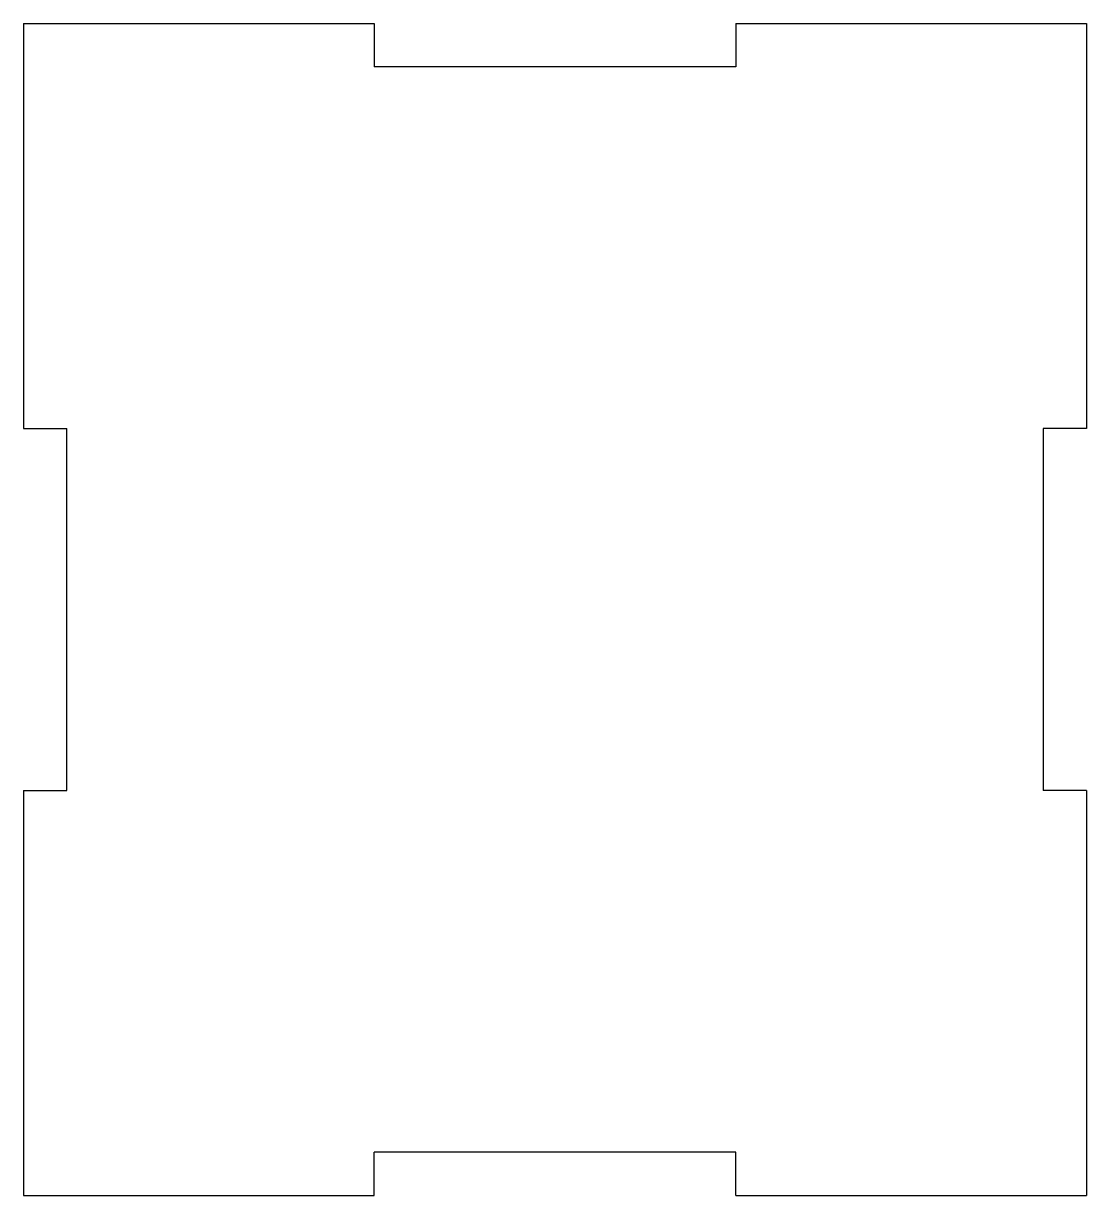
# Model space of a CAD drawing. Header units: millimetres. Extents: x -74 to 74, y -81 to 81.
import ezdxf

# ---------------------------------------------------------------- set-up
doc = ezdxf.new("R2010")
doc.units = ezdxf.units.MM

msp = doc.modelspace()

# ---------------------------------------------------------------- linework, layer by layer
at = {"color": 7, "linetype": 'Continuous', "lineweight": 25}
for p, q in [((-73.5, 81), (-25, 81)), ((-73.5, 81), (-73.5, 25)), ((-25, 81), (-25, 75)), ((25, 81), (73.5, 81)), ((25, 81), (25, 75)), ((73.5, 81), (73.5, 25)), ((25, 75), (-25, 75)), ((-73.5, 25), (-67.5, 25)), ((-67.5, -25), (-67.5, 25)), ((67.5, 25), (67.5, -25)), ((73.5, 25), (67.5, 25)), ((-73.5, -25), (-67.5, -25)), ((-73.5, -25), (-73.5, -81)), ((73.5, -25), (67.5, -25)), ((73.5, -25), (73.5, -81)), ((-25, -81), (-25, -75)), ((25, -75), (-25, -75)), ((25, -81), (25, -75)), ((-73.5, -81), (-25, -81)), ((25, -81), (73.5, -81))]:
    msp.add_line(p, q, dxfattribs=at)

doc.saveas('drawing.dxf')
